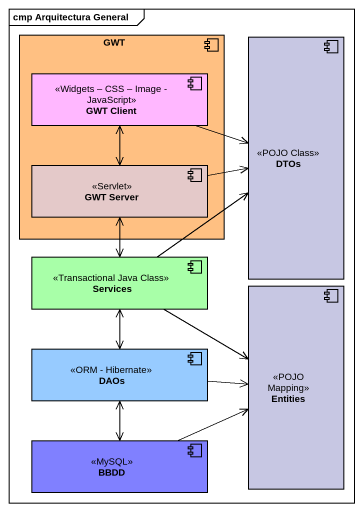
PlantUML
@startuml
mainframe cmp Arquitectura General
component GWT #FFC082 {
  component "GWT Client" as GWT_Client <<Widgets – CSS – Image - JavaScript>> #FFB7FF
  component "GWT Server" as GWT_Server <<Servlet>> #E4C9C9
}
component DTOs <<POJO Class>> #C7C7E3
component Services <<Transactional Java Class>> #A8FFA8
component Entities <<POJO Mapping>> #C7C7E3
component DAOs <<ORM - Hibernate>> #97CBFF
component BBDD <<MySQL>> #8080FF
GWT_Client -right-> DTOs
GWT_Client <--> GWT_Server
GWT_Server -right-> DTOs
GWT_Server <--> Services
Services -up-> DTOs
Services -right-> Entities
Services <--> DAOs
DAOs -right-> Entities
DAOs <--> BBDD
BBDD -right-> Entities
@enduml
